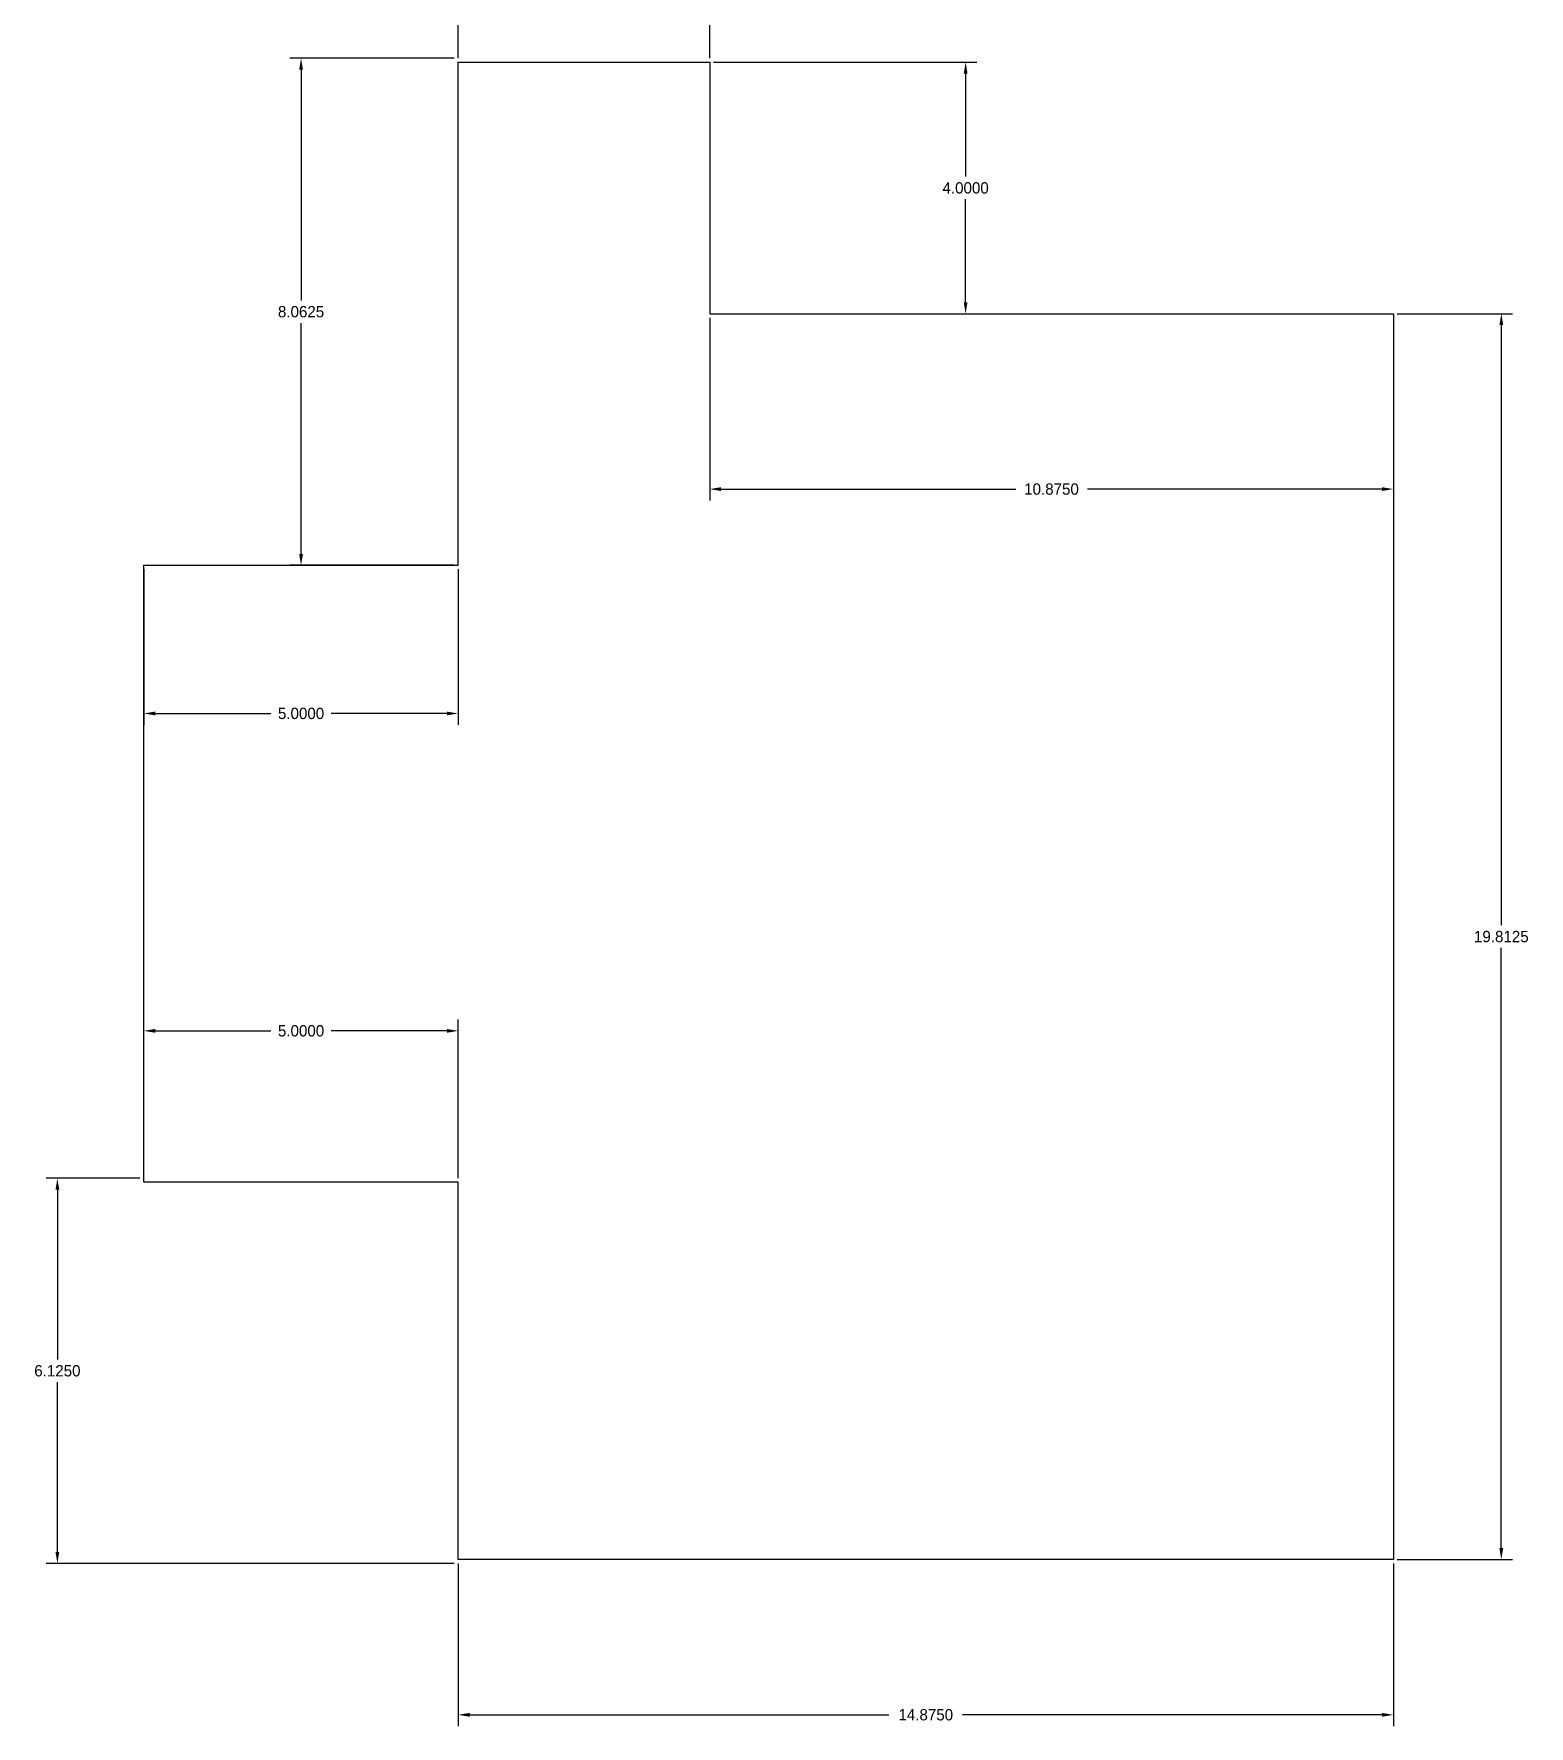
# Model space of a CAD drawing. Extents: x -4 to 204, y -54 to 64.
# Drawn here: x 25.78 to 49.57, y 20.85 to 47.77 of the extents above; entities that cross this region are included whole.
import ezdxf

# ---------------------------------------------------------------- set-up
doc = ezdxf.new("R2010")
doc.units = 0
doc.header["$MEASUREMENT"] = 0
doc.layers.get('Defpoints').update_dxf_attribs({"linetype": 'CONTINUOUS'})
doc.layers.add('Dimentions', color=7, linetype='CONTINUOUS')
doc.layers.add('LAYER_1', color=3, linetype='CONTINUOUS')
doc.dimstyles.get("Standard").update_dxf_attribs({"dimtxt": 0.18, "dimasz": 0.18, "dimexe": 0.18, "dimexo": 0.0625, "dimgap": 0.09, "dimtad": 0, "dimtih": 1, "dimtoh": 1, "dimdec": 4, "dimzin": 0, "dimdsep": 46, "dimtxsty": 'STANDARD', "dimcen": 0.09, "dimadec": 0, "dimazin": 0, "dimtfac": 1, "dimtdec": 4, "dimtofl": 0, "dimtmove": 0, "dimatfit": 3, "dimfxl": 1, "dimtolj": 1, "dimtzin": 0, "dimarcsym": 0})

# ---------------------------------------------------------------- blocks, each defined once
blk = doc.blocks.new('*D50')
at = {"layer": 'Defpoints', "color": 0}
for p in [(32.534, 23.502), (47.409, 23.502), (47.409, 21.031)]:
    blk.add_point(p, dxfattribs=at)
at = {"layer": 'Dimentions', "color": 0, "lineweight": -2}
for p, q in [((32.534, 23.44), (32.534, 20.851)), ((47.409, 23.44), (47.409, 20.851)), ((32.714, 21.031), (39.386, 21.031)), ((47.229, 21.031), (40.556, 21.031))]:
    blk.add_line(p, q, dxfattribs=at)
at = {"layer": 'Dimentions', "color": 0}
for points in [[(32.714, 21.061), (32.714, 21.001), (32.534, 21.031)], [(47.229, 21.001), (47.229, 21.061), (47.409, 21.031)]]:
    blk.add_solid(points, dxfattribs=at)
at = {"layer": 'Dimentions', "color": 0, "insert": (39.971, 21.031), "char_height": 0.18, "attachment_point": 5}
blk.add_mtext('\\A1;14.8750', dxfattribs=at)
blk = doc.blocks.new('*D51')
at = {"layer": 'Defpoints', "color": 0}
for p in [(36.534, 47.315), (36.534, 43.315), (40.605, 43.315)]:
    blk.add_point(p, dxfattribs=at)
at = {"layer": 'Dimentions', "color": 0, "lineweight": -2}
for p, q in [((36.596, 47.315), (40.785, 47.315)), ((40.605, 47.135), (40.605, 45.495)), ((40.605, 43.495), (40.605, 45.135)), ((36.596, 43.315), (40.785, 43.315))]:
    blk.add_line(p, q, dxfattribs=at)
at = {"layer": 'Dimentions', "color": 0}
for points in [[(40.635, 47.135), (40.575, 47.135), (40.605, 47.315)], [(40.575, 43.495), (40.635, 43.495), (40.605, 43.315)]]:
    blk.add_solid(points, dxfattribs=at)
at = {"layer": 'Dimentions', "color": 0, "insert": (40.605, 45.315), "char_height": 0.18, "attachment_point": 5}
blk.add_mtext('\\A1;4.0000', dxfattribs=at)
blk = doc.blocks.new('*D52')
at = {"layer": 'Defpoints', "color": 0}
for p in [(36.534, 48.88), (32.534, 47.315), (36.534, 47.315)]:
    blk.add_point(p, dxfattribs=at)
at = {"layer": 'Dimentions', "color": 0, "lineweight": -2}
for p, q in [((32.534, 47.377), (32.534, 49.06)), ((36.534, 47.377), (36.534, 49.06)), ((32.714, 48.88), (34.054, 48.88)), ((36.354, 48.88), (35.014, 48.88))]:
    blk.add_line(p, q, dxfattribs=at)
at = {"layer": 'Dimentions', "color": 0}
for points in [[(32.714, 48.91), (32.714, 48.85), (32.534, 48.88)], [(36.354, 48.85), (36.354, 48.91), (36.534, 48.88)]]:
    blk.add_solid(points, dxfattribs=at)
at = {"layer": 'Dimentions', "color": 0, "insert": (34.534, 48.88), "char_height": 0.18, "attachment_point": 5}
blk.add_mtext('\\A1;4.0000', dxfattribs=at)
blk = doc.blocks.new('*D53')
at = {"layer": 'Defpoints', "color": 0}
for p in [(36.534, 43.315), (47.409, 43.315), (36.534, 40.525)]:
    blk.add_point(p, dxfattribs=at)
at = {"layer": 'Dimentions', "color": 0, "lineweight": -2}
for p, q in [((36.534, 43.252), (36.534, 40.345)), ((47.409, 43.252), (47.409, 40.345)), ((36.714, 40.525), (41.401, 40.525)), ((47.229, 40.525), (42.541, 40.525))]:
    blk.add_line(p, q, dxfattribs=at)
at = {"layer": 'Dimentions', "color": 0}
for points in [[(36.714, 40.555), (36.714, 40.495), (36.534, 40.525)], [(47.229, 40.495), (47.229, 40.555), (47.409, 40.525)]]:
    blk.add_solid(points, dxfattribs=at)
at = {"layer": 'Dimentions', "color": 0, "insert": (41.971, 40.525), "char_height": 0.18, "attachment_point": 5}
blk.add_mtext('\\A1;10.8750', dxfattribs=at)
blk = doc.blocks.new('*D54')
at = {"layer": 'Defpoints', "color": 0}
for p in [(32.534, 47.377), (30.034, 39.315), (32.534, 39.315)]:
    blk.add_point(p, dxfattribs=at)
at = {"layer": 'Dimentions', "color": 0, "lineweight": -2}
for p, q in [((32.471, 47.377), (29.854, 47.377)), ((30.034, 47.197), (30.034, 43.526)), ((30.034, 39.495), (30.034, 43.166)), ((32.471, 39.315), (29.854, 39.315))]:
    blk.add_line(p, q, dxfattribs=at)
at = {"layer": 'Dimentions', "color": 0}
for points in [[(30.064, 47.197), (30.004, 47.197), (30.034, 47.377)], [(30.004, 39.495), (30.064, 39.495), (30.034, 39.315)]]:
    blk.add_solid(points, dxfattribs=at)
at = {"layer": 'Dimentions', "color": 0, "insert": (30.034, 43.346), "char_height": 0.18, "attachment_point": 5}
blk.add_mtext('\\A1;8.0625', dxfattribs=at)
blk = doc.blocks.new('*D55')
at = {"layer": 'Defpoints', "color": 0}
for p in [(27.534, 39.315), (32.534, 39.315), (32.534, 36.957)]:
    blk.add_point(p, dxfattribs=at)
at = {"layer": 'Dimentions', "color": 0, "lineweight": -2}
for p, q in [((27.534, 39.252), (27.534, 36.777)), ((32.534, 39.252), (32.534, 36.777)), ((27.714, 36.957), (29.554, 36.957)), ((32.354, 36.957), (30.514, 36.957))]:
    blk.add_line(p, q, dxfattribs=at)
at = {"layer": 'Dimentions', "color": 0}
for points in [[(27.714, 36.987), (27.714, 36.927), (27.534, 36.957)], [(32.354, 36.927), (32.354, 36.987), (32.534, 36.957)]]:
    blk.add_solid(points, dxfattribs=at)
at = {"layer": 'Dimentions', "color": 0, "insert": (30.034, 36.957), "char_height": 0.18, "attachment_point": 5}
blk.add_mtext('\\A1;5.0000', dxfattribs=at)
blk = doc.blocks.new('*D56')
at = {"layer": 'Defpoints', "color": 0}
for p in [(32.534, 31.909), (27.534, 29.502), (32.534, 29.502)]:
    blk.add_point(p, dxfattribs=at)
at = {"layer": 'Dimentions', "color": 0, "lineweight": -2}
for p, q in [((27.534, 29.565), (27.534, 32.089)), ((32.534, 29.565), (32.534, 32.089)), ((27.714, 31.909), (29.554, 31.909)), ((32.354, 31.909), (30.514, 31.909))]:
    blk.add_line(p, q, dxfattribs=at)
at = {"layer": 'Dimentions', "color": 0}
for points in [[(27.714, 31.939), (27.714, 31.879), (27.534, 31.909)], [(32.354, 31.879), (32.354, 31.939), (32.534, 31.909)]]:
    blk.add_solid(points, dxfattribs=at)
at = {"layer": 'Dimentions', "color": 0, "insert": (30.034, 31.909), "char_height": 0.18, "attachment_point": 5}
blk.add_mtext('\\A1;5.0000', dxfattribs=at)
blk = doc.blocks.new('*D57')
at = {"layer": 'Defpoints', "color": 0}
for p in [(27.534, 29.565), (26.158, 23.44), (32.534, 23.44)]:
    blk.add_point(p, dxfattribs=at)
at = {"layer": 'Dimentions', "color": 0, "lineweight": -2}
for p, q in [((27.471, 29.565), (25.978, 29.565)), ((26.158, 29.385), (26.158, 26.682)), ((26.158, 23.62), (26.158, 26.322)), ((32.471, 23.44), (25.978, 23.44))]:
    blk.add_line(p, q, dxfattribs=at)
at = {"layer": 'Dimentions', "color": 0}
for points in [[(26.188, 29.385), (26.128, 29.385), (26.158, 29.565)], [(26.128, 23.62), (26.188, 23.62), (26.158, 23.44)]]:
    blk.add_solid(points, dxfattribs=at)
at = {"layer": 'Dimentions', "color": 0, "insert": (26.158, 26.502), "char_height": 0.18, "attachment_point": 5}
blk.add_mtext('\\A1;6.1250', dxfattribs=at)
blk = doc.blocks.new('*D59')
at = {"layer": 'Defpoints', "color": 0}
for p in [(47.409, 43.315), (47.409, 23.502), (49.126, 23.502)]:
    blk.add_point(p, dxfattribs=at)
at = {"layer": 'Dimentions', "color": 0, "lineweight": -2}
for p, q in [((47.471, 43.315), (49.306, 43.315)), ((49.126, 43.135), (49.126, 33.588)), ((49.126, 23.682), (49.126, 33.228)), ((47.471, 23.502), (49.306, 23.502))]:
    blk.add_line(p, q, dxfattribs=at)
at = {"layer": 'Dimentions', "color": 0}
for points in [[(49.156, 43.135), (49.096, 43.135), (49.126, 43.315)], [(49.096, 23.682), (49.156, 23.682), (49.126, 23.502)]]:
    blk.add_solid(points, dxfattribs=at)
at = {"layer": 'Dimentions', "color": 0, "insert": (49.126, 33.408), "char_height": 0.18, "attachment_point": 5}
blk.add_mtext('\\A1;19.8125', dxfattribs=at)

msp = doc.modelspace()

# ---------------------------------------------------------------- linework, layer by layer
at = {"layer": 'LAYER_1'}
msp.add_lwpolyline([(32.53372, 23.50205), (32.53372, 29.50205), (27.53372, 29.50205), (27.53372, 29.96904), (27.53372, 38.77011), (27.53372, 39.31455), (32.53372, 39.31455), (32.53372, 47.31455), (33.02852, 47.31455), (36.02599, 47.31455), (36.53372, 47.31455), (36.53372, 43.31455), (47.40872, 43.31455), (47.40872, 43.04309), (47.40872, 23.50205), (33.0923, 23.50205)], close=True, dxfattribs=at)

# ---------------------------------------------------------------- dimensions: what is measured, and where the dimension line sits
at = {"layer": 'Dimentions'}
for base, p1, p2, picture, middle in [((36.53372, 48.8795), (32.53372, 47.31455), (36.53372, 47.31455), '*D52', (34.53372, 48.8795)), ((36.53372, 40.52486), (47.40872, 43.31455), (36.53372, 43.31455), '*D53', (41.97122, 40.52486)), ((32.53372, 36.95673), (27.53372, 39.31455), (32.53372, 39.31455), '*D55', (30.03372, 36.95673)), ((32.53372, 31.90913), (27.53372, 29.50205), (32.53372, 29.50205), '*D56', (30.03372, 31.90913)), ((47.40872, 21.03069), (32.53372, 23.50205), (47.40872, 23.50205), '*D50', (39.97122, 21.03069))]:
    dim = msp.add_linear_dim(base=base, p1=p1, p2=p2, dimstyle='STANDARD', override={"dimtmove": 2}, dxfattribs=at)
    dim.commit()
    dim.dimension.update_dxf_attribs({"geometry": picture, "text_midpoint": middle})
for base, p1, p2, picture, middle in [((30.03372, 39.31455), (32.53372, 47.37705), (32.53372, 39.31455), '*D54', (30.03372, 43.3458)), ((40.60502, 43.31455), (36.53372, 47.31455), (36.53372, 43.31455), '*D51', (40.60502, 45.31455)), ((49.12581, 23.50205), (47.40872, 43.31455), (47.40872, 23.50205), '*D59', (49.12581, 33.4083)), ((26.15845, 23.43955), (27.53372, 29.56455), (32.53372, 23.43955), '*D57', (26.15845, 26.50205))]:
    dim = msp.add_linear_dim(base=base, p1=p1, p2=p2, angle=90, dimstyle='STANDARD', override={"dimtmove": 2}, dxfattribs=at)
    dim.commit()
    dim.dimension.update_dxf_attribs({"geometry": picture, "text_midpoint": middle})

doc.saveas('drawing.dxf')
